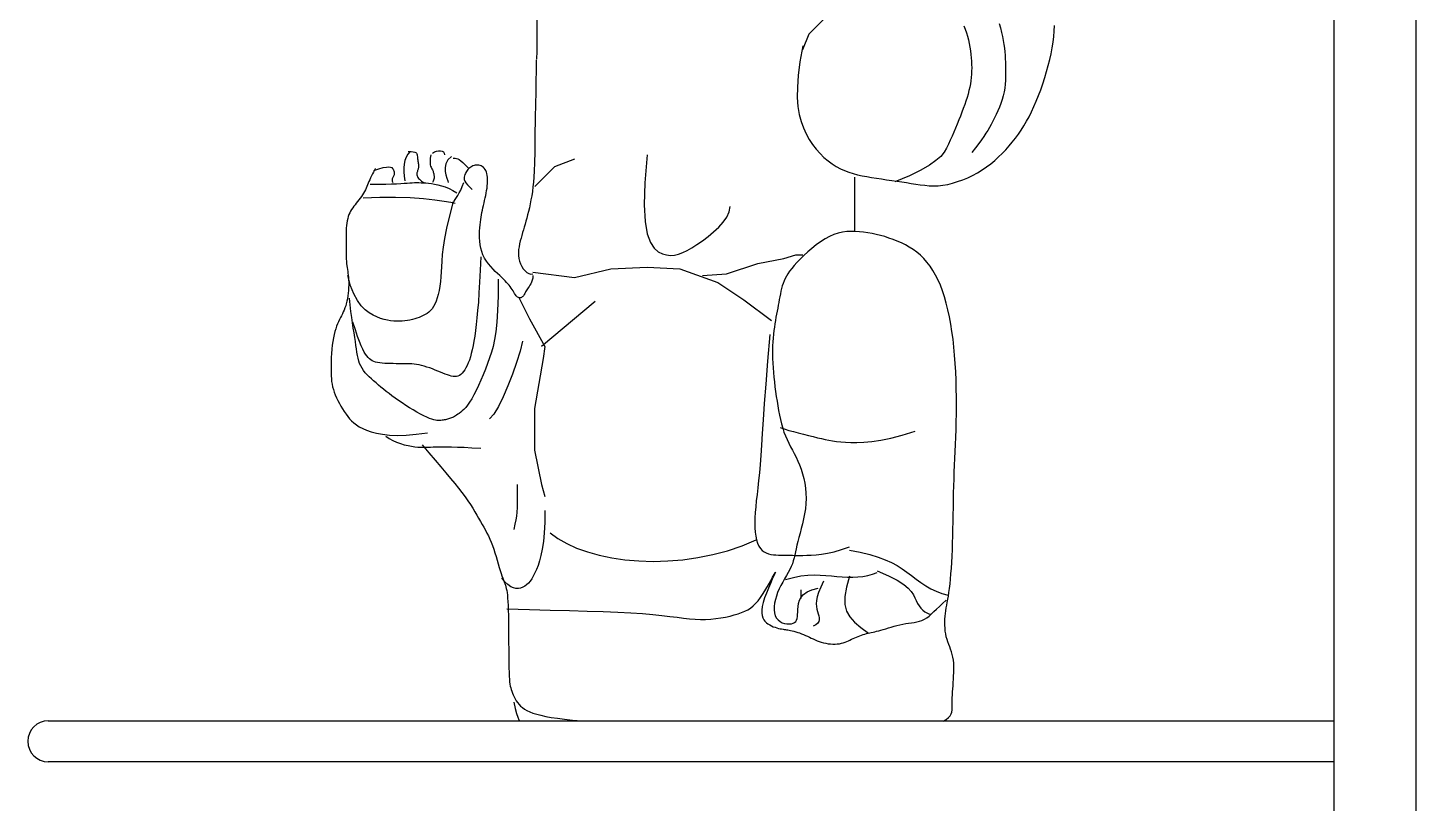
# Model space of a CAD drawing. Extents: x 456 to 4270, y 3221 to 7657.
# Drawn here: x 3522.8 to 3928.8, y 6254.9 to 6481.8 of the extents above; entities that cross this region are included whole.
import ezdxf

# ---------------------------------------------------------------- set-up
doc = ezdxf.new("R2010")
doc.units = 0
doc.header["$LTSCALE"] = 100
doc.header["$MEASUREMENT"] = 0
doc.layers.get('0').update_dxf_attribs({"linetype": 'CONTINUOUS'})
for name, color, linetype in [('3', 3, 'CONTINUOUS'), ('4', 4, 'CONTINUOUS'), ('7', 7, 'CONTINUOUS')]:
    doc.layers.add(name, color=color, linetype=linetype)

# ---------------------------------------------------------------- blocks, each defined once
blk = doc.blocks.new('雕像3')
blk.add_line((-77.42, 0.09), (77.42, -0.09))
at = {"layer": '3'}
for points in [[(97.9, 255.06), (98.36, 253.43), (98.76, 251.82), (99.11, 250.28), (99.39, 248.81), (99.62, 247.4), (99.81, 246.05), (99.95, 244.73), (100.06, 243.44), (100.13, 242.17), (100.19, 240.89), (100.23, 239.6), (100.26, 238.29), (100.27, 236.96), (100.25, 235.6), (100.2, 234.23), (100.09, 232.84), (99.93, 231.45), (99.7, 230.05), (99.39, 228.65), (98.99, 227.24), (98.53, 225.85), (98, 224.47), (97.42, 223.12), (96.82, 221.8), (96.19, 220.53), (95.56, 219.31), (94.93, 218.16), (94.32, 217.06), (93.7, 215.99), (93.04, 214.91), (92.3, 213.78), (91.46, 212.55), (90.47, 211.18), (89.31, 209.63), (87.95, 207.85)], [(84.98, 254.24), (85.51, 253), (85.97, 251.71), (86.36, 250.41), (86.69, 249.08), (86.97, 247.75), (87.21, 246.42), (87.4, 245.09), (87.55, 243.79), (87.67, 242.51), (87.76, 241.26), (87.82, 240.04), (87.85, 238.84), (87.84, 237.66), (87.8, 236.49), (87.71, 235.32), (87.57, 234.14), (87.39, 232.95), (87.15, 231.75), (86.86, 230.53), (86.53, 229.28), (86.15, 228.01), (85.74, 226.72), (85.29, 225.39), (84.8, 224.04), (84.29, 222.65), (83.75, 221.23), (83.19, 219.78), (82.6, 218.31), (81.99, 216.83), (81.36, 215.34), (80.71, 213.85), (80.05, 212.37), (79.37, 210.9), (78.65, 209.45), (77.76, 207.98), (76.53, 206.48), (74.81, 204.9), (72.44, 203.21), (69.26, 201.38), (65.1, 199.38), (59.82, 197.18)], [(36.75, 261.24), (33.94, 256.74), (28.31, 251.12), (26.06, 245.5)], [(-117.43, 208.3), (-118.27, 207.3), (-118.89, 206.18), (-119.31, 204.96), (-119.57, 203.65), (-119.68, 202.24), (-119.66, 200.76), (-119.53, 199.2), (-119.33, 197.57)], [(-118.07, 208.3), (-117.02, 208.28), (-116.24, 208.19), (-115.67, 208.06), (-115.29, 207.87), (-115.05, 207.64), (-114.91, 207.37), (-114.84, 207.07), (-114.8, 206.73), (-114.76, 206.36), (-114.7, 205.97), (-114.65, 205.57), (-114.59, 205.16), (-114.53, 204.76), (-114.47, 204.37), (-114.42, 204.01), (-114.38, 203.67), (-114.34, 203.38), (-114.32, 203.11), (-114.31, 202.87), (-114.31, 202.65), (-114.33, 202.43), (-114.36, 202.22), (-114.41, 202.01), (-114.48, 201.78), (-114.57, 201.53), (-114.67, 201.27), (-114.76, 200.99), (-114.85, 200.69), (-114.91, 200.39), (-114.94, 200.07), (-114.92, 199.74), (-114.85, 199.41), (-114.72, 199.07), (-114.53, 198.74), (-114.29, 198.4), (-113.99, 198.08), (-113.65, 197.76), (-113.26, 197.46), (-112.83, 197.19), (-112.38, 196.94)], [(-109.21, 207.67), (-108.48, 208.09), (-107.72, 208.37), (-106.98, 208.53), (-106.29, 208.54), (-105.69, 208.41), (-105.21, 208.12), (-104.9, 207.66), (-104.79, 207.04)], [(-109.85, 207.04), (-110.03, 205.76), (-110.11, 204.74), (-110.1, 203.94), (-110.03, 203.32), (-109.91, 202.84), (-109.76, 202.47), (-109.59, 202.16), (-109.43, 201.88), (-109.28, 201.6), (-109.15, 201.32), (-109.03, 201.02), (-108.94, 200.73), (-108.86, 200.43), (-108.79, 200.14), (-108.73, 199.85), (-108.69, 199.57), (-108.65, 199.3), (-108.64, 199.02), (-108.64, 198.75), (-108.67, 198.45), (-108.74, 198.13), (-108.85, 197.78), (-109.01, 197.38), (-109.21, 196.94)], [(-102.26, 206.41), (-103.58, 205.15), (-104.32, 203.78), (-104.6, 202.36), (-104.55, 200.96), (-104.29, 199.66), (-103.95, 198.51), (-103.65, 197.58), (-103.52, 196.94)], [(-101.63, 205.78), (-100.99, 205.77), (-100.47, 205.72), (-99.99, 205.58), (-99.49, 205.31), (-98.9, 204.85), (-98.16, 204.18), (-97.19, 203.24), (-95.94, 201.99)], [(-71.84, 195.49), (-64.52, 202.8), (-57.21, 205.61)], [(-30.81, 207.04), (-31.64, 196.84), (-31.83, 188.8), (-31.48, 182.65), (-30.7, 178.12), (-29.57, 174.95), (-28.21, 172.85), (-26.71, 171.57), (-25.17, 170.84), (-23.68, 170.42), (-22.22, 170.27), (-20.76, 170.37), (-19.29, 170.71), (-17.76, 171.28), (-16.15, 172.07), (-14.43, 173.07), (-12.58, 174.26), (-10.57, 175.63), (-8.51, 177.15), (-6.47, 178.81), (-4.58, 180.56), (-2.93, 182.4), (-1.63, 184.28), (-0.77, 186.19), (-0.46, 188.1)], [(-130.71, 201.36), (-128.79, 201.95), (-127.27, 202.34), (-126.09, 202.55), (-125.2, 202.6), (-124.56, 202.52), (-124.11, 202.34), (-123.81, 202.08), (-123.6, 201.78), (-123.44, 201.45), (-123.33, 201.12), (-123.26, 200.77), (-123.22, 200.43), (-123.23, 200.1), (-123.27, 199.77), (-123.34, 199.47), (-123.44, 199.2), (-123.57, 198.96), (-123.71, 198.74), (-123.85, 198.52), (-123.95, 198.29), (-124.02, 198.03), (-124.02, 197.73), (-123.94, 197.37), (-123.76, 196.94)], [(-131.98, 196.31), (-128.91, 196.32), (-126.33, 196.36), (-124.16, 196.41), (-122.35, 196.48), (-120.84, 196.56), (-119.57, 196.64), (-118.49, 196.71), (-117.54, 196.78), (-116.66, 196.83), (-115.83, 196.87), (-115.03, 196.88), (-114.23, 196.88), (-113.42, 196.85), (-112.58, 196.8), (-111.67, 196.73), (-110.69, 196.62), (-109.61, 196.49), (-108.45, 196.3), (-107.22, 196.05), (-105.92, 195.71), (-104.57, 195.27), (-103.19, 194.71), (-101.78, 194.01), (-100.36, 193.15)], [(-101.63, 189.36), (-101.33, 190.05), (-100.95, 190.72), (-100.48, 191.42), (-99.97, 192.2), (-99.42, 193.1), (-98.87, 194.16), (-98.33, 195.42), (-97.83, 196.94)], [(-101.63, 189.99), (-103.07, 184.73), (-104.14, 180.26), (-104.89, 176.48), (-105.37, 173.27), (-105.67, 170.54), (-105.83, 168.19), (-105.92, 166.11), (-106, 164.2), (-106.13, 162.39), (-106.3, 160.65), (-106.53, 158.99), (-106.81, 157.44), (-107.13, 156), (-107.5, 154.67), (-107.92, 153.48), (-108.37, 152.42), (-108.87, 151.5), (-109.4, 150.72), (-109.97, 150.05), (-110.57, 149.48), (-111.21, 149), (-111.88, 148.58), (-112.59, 148.22), (-113.32, 147.89), (-114.09, 147.59), (-114.89, 147.3), (-115.71, 147.04), (-116.56, 146.81), (-117.45, 146.61), (-118.36, 146.44), (-119.31, 146.3), (-120.28, 146.21), (-121.28, 146.15), (-122.32, 146.14), (-123.4, 146.19), (-124.52, 146.32), (-125.69, 146.52), (-126.92, 146.82), (-128.2, 147.22), (-129.55, 147.73), (-130.97, 148.38), (-132.42, 149.23), (-133.88, 150.35), (-135.31, 151.83), (-136.69, 153.74), (-137.99, 156.16), (-139.16, 159.17), (-140.2, 162.84)], [(-134.51, 191.25), (-128.45, 191.56), (-122.69, 191.58), (-117.35, 191.38), (-112.53, 191.02), (-108.37, 190.57), (-104.99, 190.1), (-102.49, 189.67), (-100.99, 189.36)], [(-91.51, 169.78), (-91.75, 164.86), (-91.99, 160.48), (-92.23, 156.59), (-92.47, 153.14), (-92.72, 150.08), (-92.98, 147.36), (-93.24, 144.93), (-93.51, 142.73), (-93.79, 140.73), (-94.09, 138.91), (-94.39, 137.25), (-94.71, 135.73), (-95.04, 134.36), (-95.39, 133.11), (-95.76, 131.98), (-96.15, 130.95), (-96.55, 130), (-96.98, 129.15), (-97.42, 128.4), (-97.89, 127.74), (-98.37, 127.17), (-98.87, 126.71), (-99.4, 126.35), (-99.94, 126.1), (-100.5, 125.96), (-101.09, 125.91), (-101.71, 125.96), (-102.36, 126.08), (-103.06, 126.27), (-103.79, 126.52), (-104.58, 126.82), (-105.42, 127.16), (-106.32, 127.52), (-107.26, 127.91), (-108.24, 128.31), (-109.24, 128.7), (-110.25, 129.07), (-111.26, 129.42), (-112.25, 129.73), (-113.22, 130), (-114.15, 130.21), (-115.05, 130.36), (-115.94, 130.48), (-116.82, 130.55), (-117.7, 130.6), (-118.6, 130.62), (-119.53, 130.63), (-120.49, 130.63), (-121.5, 130.63), (-122.54, 130.63), (-123.6, 130.65), (-124.65, 130.67), (-125.69, 130.71), (-126.69, 130.76), (-127.63, 130.84), (-128.5, 130.95), (-129.29, 131.08), (-130, 131.25), (-130.64, 131.47), (-131.23, 131.73), (-131.77, 132.06), (-132.28, 132.45), (-132.77, 132.92), (-133.24, 133.47), (-133.72, 134.12), (-134.21, 134.91), (-134.73, 135.9), (-135.3, 137.14), (-135.92, 138.7), (-136.62, 140.62), (-137.41, 142.96), (-138.3, 145.79)], [(-10.58, 162.84), (-1.72, 163.47), (9.66, 167.26), (19.14, 169.15), (23.57, 170.41), (26.1, 170.41)], [(-72.54, 164.1), (-57.37, 162.2), (-44.09, 165.36), (-30.81, 165.99), (-18.8, 165.36), (-4.88, 160.31), (4.6, 154), (14.72, 146.42)], [(-85.19, 161.57), (-85.24, 155.3), (-85.41, 150.11), (-85.69, 145.84), (-86.06, 142.34), (-86.51, 139.44), (-87.05, 136.97), (-87.67, 134.79), (-88.35, 132.73), (-89.09, 130.67), (-89.87, 128.59), (-90.69, 126.54), (-91.54, 124.55), (-92.39, 122.65), (-93.24, 120.86), (-94.07, 119.23), (-94.88, 117.79), (-95.65, 116.55), (-96.38, 115.51), (-97.08, 114.64), (-97.73, 113.92), (-98.34, 113.33), (-98.91, 112.85), (-99.45, 112.44), (-99.94, 112.11), (-100.4, 111.81), (-100.82, 111.55), (-101.21, 111.32), (-101.59, 111.12), (-101.95, 110.94), (-102.3, 110.79), (-102.64, 110.65), (-103, 110.53), (-103.36, 110.41), (-103.73, 110.31), (-104.11, 110.22), (-104.5, 110.13), (-104.9, 110.06), (-105.31, 109.99), (-105.73, 109.94), (-106.16, 109.89), (-106.6, 109.86), (-107.07, 109.85), (-107.58, 109.88), (-108.15, 109.96), (-108.79, 110.1), (-109.52, 110.32), (-110.36, 110.64), (-111.32, 111.05), (-112.41, 111.58), (-113.62, 112.21), (-114.9, 112.93), (-116.25, 113.71), (-117.62, 114.54), (-119, 115.4), (-120.35, 116.28), (-121.65, 117.16), (-122.88, 118.02), (-124.03, 118.86), (-125.12, 119.68), (-126.15, 120.49), (-127.14, 121.28), (-128.08, 122.06), (-128.99, 122.82), (-129.87, 123.58), (-130.73, 124.32), (-131.56, 125.07), (-132.35, 125.81), (-133.1, 126.56), (-133.79, 127.33), (-134.42, 128.12), (-134.98, 128.94), (-135.45, 129.79), (-135.85, 130.68), (-136.17, 131.61), (-136.43, 132.61), (-136.65, 133.67), (-136.84, 134.8), (-137.02, 136.02), (-137.2, 137.33), (-137.4, 138.73), (-137.64, 140.25), (-137.9, 141.88), (-138.18, 143.64), (-138.46, 145.54), (-138.76, 147.57), (-139.04, 149.76), (-139.31, 152.11), (-139.56, 154.63)], [(-49.78, 153.36), (-69.38, 136.94)], [(-76.33, 138.84), (-77.24, 135.21), (-78.48, 131.11), (-79.97, 126.79), (-81.63, 122.5), (-83.38, 118.47), (-85.14, 114.95), (-86.82, 112.19), (-88.35, 110.42)], [(14.08, 141.37), (13.23, 131.51), (12.56, 123.13), (12.04, 116.04), (11.63, 110.08), (11.31, 105.05), (11.04, 100.78), (10.8, 97.09), (10.55, 93.79), (10.28, 90.74), (9.99, 87.89), (9.69, 85.23), (9.4, 82.74), (9.13, 80.41), (8.9, 78.22), (8.72, 76.16), (8.6, 74.21), (8.57, 72.37), (8.61, 70.64), (8.73, 69.02), (8.93, 67.53), (9.22, 66.18), (9.6, 64.98), (10.06, 63.93), (10.61, 63.06), (11.24, 62.35), (11.96, 61.81), (12.74, 61.39), (13.57, 61.1), (14.45, 60.89), (15.36, 60.76), (16.3, 60.69), (17.25, 60.64), (18.2, 60.6), (19.16, 60.58), (20.16, 60.56), (21.2, 60.55), (22.3, 60.54), (23.47, 60.53), (24.73, 60.53), (26.1, 60.53), (27.58, 60.54), (29.21, 60.58), (31, 60.7), (32.97, 60.93), (35.16, 61.3), (37.57, 61.86), (40.23, 62.65), (43.17, 63.69)], [(17.88, 107.26), (18.58, 106.99), (19.67, 106.63), (21.07, 106.23), (22.7, 105.78), (24.48, 105.32), (26.33, 104.84), (28.16, 104.38), (29.89, 103.95), (31.47, 103.56), (32.92, 103.21), (34.3, 102.9), (35.64, 102.63), (37.01, 102.39), (38.45, 102.19), (40.01, 102.03), (41.75, 101.9), (43.7, 101.8), (45.92, 101.78), (48.45, 101.89), (51.33, 102.17), (54.6, 102.68), (58.31, 103.45), (62.49, 104.54), (67.2, 106)], [(-126.29, 104.11), (-125.05, 103.23), (-123.72, 102.49), (-122.34, 101.88), (-120.93, 101.38), (-119.52, 100.98), (-118.15, 100.66), (-116.85, 100.43), (-115.64, 100.26), (-114.56, 100.15), (-113.57, 100.09), (-112.65, 100.06), (-111.76, 100.06), (-110.89, 100.09), (-109.99, 100.12), (-109.04, 100.17), (-108, 100.21), (-106.85, 100.25), (-105.54, 100.26), (-104.01, 100.26), (-102.23, 100.22), (-100.13, 100.16), (-97.68, 100.05), (-94.82, 99.89), (-91.51, 99.69)], [(-78.23, 86.42), (-78.23, 82.87), (-78.25, 80.13), (-78.3, 78.01), (-78.39, 76.32), (-78.54, 74.87), (-78.77, 73.46), (-79.08, 71.9), (-79.5, 70)], [(-68.12, 76.99), (-68.19, 72.58), (-68.39, 68.79), (-68.7, 65.55), (-69.1, 62.8), (-69.57, 60.47), (-70.09, 58.5), (-70.65, 56.81), (-71.23, 55.36), (-71.8, 54.08), (-72.37, 52.95), (-72.95, 51.97), (-73.55, 51.12), (-74.17, 50.39), (-74.82, 49.79), (-75.5, 49.29), (-76.23, 48.89), (-77.01, 48.58), (-77.83, 48.41), (-78.71, 48.4), (-79.64, 48.61), (-80.63, 49.07), (-81.67, 49.82), (-82.77, 50.9), (-83.92, 52.36)], [(-66.22, 68.74), (-63.39, 66.7), (-60.15, 64.85), (-56.53, 63.21), (-52.56, 61.78), (-48.28, 60.57), (-43.7, 59.62), (-38.87, 58.91), (-33.81, 58.48), (-28.57, 58.33), (-23.18, 58.47), (-17.72, 58.92), (-12.22, 59.68), (-6.74, 60.78), (-1.34, 62.23), (3.94, 64.04), (9.03, 66.22)], [(43.17, 62.43), (47.15, 61.67), (50.61, 60.84), (53.62, 59.92), (56.23, 58.93), (58.53, 57.88), (60.58, 56.77), (62.44, 55.6), (64.19, 54.37), (65.9, 53.12), (67.59, 51.85), (69.29, 50.6), (71.05, 49.42), (72.89, 48.34), (74.84, 47.38), (76.94, 46.59), (79.21, 46.01)], [(-82.03, 40.96), (-73.8, 40.73), (-66.18, 40.53), (-59.15, 40.34), (-52.71, 40.15), (-46.83, 39.95), (-41.5, 39.73), (-36.71, 39.49), (-32.44, 39.22), (-28.68, 38.9), (-25.35, 38.56), (-22.42, 38.22), (-19.8, 37.88), (-17.45, 37.58), (-15.29, 37.33), (-13.26, 37.15), (-11.31, 37.06), (-9.38, 37.07), (-7.48, 37.18), (-5.62, 37.38), (-3.82, 37.64), (-2.09, 37.96), (-0.45, 38.33), (1.08, 38.74), (2.49, 39.17), (3.77, 39.61), (4.93, 40.09), (6, 40.63), (7, 41.26), (7.94, 42), (8.86, 42.88), (9.78, 43.93), (10.71, 45.17), (11.67, 46.6), (12.63, 48.15), (13.55, 49.72), (14.39, 51.2), (15.1, 52.51), (15.65, 53.53), (15.99, 54.17), (16.09, 54.32), (15.91, 53.93), (15.51, 53.05), (14.95, 51.8), (14.27, 50.26), (13.54, 48.53), (12.83, 46.73), (12.18, 44.94), (11.66, 43.27), (11.32, 41.8), (11.15, 40.52), (11.13, 39.42), (11.25, 38.48), (11.5, 37.68), (11.85, 37), (12.3, 36.41), (12.82, 35.9), (13.4, 35.46), (14.03, 35.07), (14.68, 34.73), (15.35, 34.44), (16.02, 34.2), (16.67, 33.99), (17.3, 33.83), (17.88, 33.69), (18.4, 33.59), (18.89, 33.51), (19.34, 33.44), (19.78, 33.38), (20.21, 33.32), (20.66, 33.25), (21.15, 33.17), (21.67, 33.06), (22.25, 32.93), (22.88, 32.77), (23.55, 32.58), (24.25, 32.36), (24.97, 32.13), (25.7, 31.86), (26.43, 31.58), (27.15, 31.27), (27.86, 30.95), (28.55, 30.61), (29.23, 30.27), (29.92, 29.93), (30.62, 29.6), (31.33, 29.29), (32.07, 29), (32.84, 28.75), (33.65, 28.53), (34.49, 28.35), (35.34, 28.22), (36.2, 28.13), (37.06, 28.08), (37.9, 28.08), (38.71, 28.13), (39.48, 28.22), (40.21, 28.36), (40.9, 28.55), (41.55, 28.76), (42.17, 29.01), (42.77, 29.27), (43.36, 29.55), (43.95, 29.83), (44.54, 30.11), (45.14, 30.39), (45.74, 30.65), (46.35, 30.89), (46.96, 31.13), (47.58, 31.35), (48.19, 31.55), (48.79, 31.74), (49.39, 31.9), (49.98, 32.05), (50.57, 32.19), (51.17, 32.32), (51.79, 32.46), (52.43, 32.6), (53.12, 32.76), (53.86, 32.95), (54.66, 33.17), (55.52, 33.42), (56.44, 33.7), (57.41, 34), (58.43, 34.31), (59.47, 34.61), (60.53, 34.9), (61.6, 35.16), (62.67, 35.38), (63.73, 35.55), (64.78, 35.7), (65.81, 35.84), (66.82, 36), (67.8, 36.18), (68.76, 36.43), (69.68, 36.75), (70.57, 37.17), (71.42, 37.7), (72.27, 38.34), (73.12, 39.09), (74.02, 39.93), (74.99, 40.86), (76.05, 41.87), (77.24, 42.96), (78.58, 44.11)], [(19.78, 51.69), (22.73, 52.48), (25.45, 53), (27.96, 53.28), (30.31, 53.37), (32.51, 53.32), (34.6, 53.18), (36.62, 52.99), (38.59, 52.8), (40.53, 52.64), (42.46, 52.55), (44.36, 52.54), (46.23, 52.62), (48.07, 52.81), (49.86, 53.13), (51.6, 53.59), (53.29, 54.22)], [(33.69, 51.06), (32.66, 48.86), (31.92, 46.98), (31.43, 45.37), (31.16, 43.99), (31.06, 42.81), (31.11, 41.78), (31.26, 40.86), (31.47, 40.01), (31.72, 39.19), (31.94, 38.41), (32.08, 37.67), (32.11, 36.97), (31.95, 36.31), (31.56, 35.7), (30.89, 35.14), (29.89, 34.64)], [(43.17, 52.95), (42.04, 48.85), (41.5, 45.44), (41.54, 42.59), (42.14, 40.17), (43.31, 38.04), (45.04, 36.08), (47.31, 34.15), (50.13, 32.11)], [(53.29, 54.85), (57.48, 53.04), (60.67, 51.39), (63.01, 49.89), (64.67, 48.51), (65.79, 47.25), (66.54, 46.08), (67.06, 44.99), (67.51, 43.96), (68.03, 42.97), (68.62, 42.06), (69.27, 41.23), (69.96, 40.5), (70.69, 39.9), (71.43, 39.45), (72.17, 39.16), (72.89, 39.06)], [(25.47, 44.74), (25.47, 47.9)]]:
    blk.add_lwpolyline(points, dxfattribs=at)
at = {"layer": '7'}
for points in [[(26.1, 246.86), (25.1, 241.11), (24.46, 236.09), (24.14, 231.74), (24.11, 227.96), (24.36, 224.67), (24.83, 221.78), (25.51, 219.21), (26.36, 216.87), (27.36, 214.69), (28.48, 212.67), (29.71, 210.79), (31.03, 209.07), (32.42, 207.49), (33.87, 206.08), (35.35, 204.82), (36.85, 203.71), (38.35, 202.76), (39.86, 201.95), (41.38, 201.27), (42.93, 200.69), (44.51, 200.19), (46.12, 199.77), (47.78, 199.41), (49.49, 199.08), (51.26, 198.77), (53.07, 198.48), (54.91, 198.21), (56.76, 197.94), (58.62, 197.67), (60.46, 197.41), (62.27, 197.14), (64.04, 196.87), (65.75, 196.59), (67.41, 196.32), (69.05, 196.08), (70.67, 195.88), (72.3, 195.75), (73.93, 195.7), (75.6, 195.75), (77.31, 195.92), (79.08, 196.23), (80.89, 196.66), (82.72, 197.22), (84.56, 197.88), (86.39, 198.65), (88.19, 199.52), (89.95, 200.47), (91.65, 201.5), (93.27, 202.6), (94.81, 203.76), (96.29, 204.98), (97.69, 206.25), (99.03, 207.56), (100.32, 208.92), (101.54, 210.3), (102.71, 211.71), (103.83, 213.14), (104.91, 214.61), (105.94, 216.11), (106.94, 217.67), (107.9, 219.29), (108.83, 220.99), (109.73, 222.77), (110.61, 224.66), (111.47, 226.64), (112.31, 228.71), (113.11, 230.86), (113.87, 233.05), (114.59, 235.27), (115.25, 237.49), (115.86, 239.71), (116.41, 241.9), (116.89, 244.03), (117.3, 246.13), (117.62, 248.2), (117.86, 250.26), (118.02, 252.31), (118.08, 254.36)], [(-71.99, 265.59), (-71.68, 263.99), (-71.45, 262.57), (-71.3, 261.28), (-71.2, 260.06), (-71.15, 258.85), (-71.13, 257.59), (-71.13, 256.22), (-71.13, 254.7), (-71.13, 252.98), (-71.12, 251.13), (-71.11, 249.23), (-71.11, 247.37), (-71.11, 245.63), (-71.13, 244.1), (-71.17, 242.86), (-71.23, 242)], [(-71.28, 241.81), (-71.49, 230.11), (-71.65, 220.82), (-71.78, 213.61), (-71.88, 208.15), (-71.98, 204.1), (-72.08, 201.12), (-72.19, 198.87), (-72.33, 197.03), (-72.51, 195.3), (-72.72, 193.64), (-72.96, 192.05), (-73.23, 190.52), (-73.51, 189.06), (-73.81, 187.67), (-74.12, 186.34), (-74.44, 185.08), (-74.76, 183.89), (-75.07, 182.76), (-75.38, 181.67), (-75.69, 180.62), (-75.99, 179.6), (-76.29, 178.58), (-76.58, 177.57), (-76.86, 176.56), (-77.13, 175.52), (-77.38, 174.47), (-77.58, 173.41), (-77.73, 172.35), (-77.8, 171.28), (-77.79, 170.22), (-77.68, 169.17), (-77.44, 168.14), (-77.08, 167.13), (-76.61, 166.17), (-76.05, 165.3), (-75.41, 164.56), (-74.72, 163.97), (-74, 163.58), (-73.27, 163.41), (-72.54, 163.51)], [(-72.54, 162.84), (-72.6, 161.95), (-72.75, 161.16), (-72.98, 160.47), (-73.27, 159.86), (-73.59, 159.32), (-73.92, 158.84), (-74.25, 158.4), (-74.54, 157.99), (-74.8, 157.61), (-75.01, 157.24), (-75.2, 156.9), (-75.36, 156.57), (-75.51, 156.27), (-75.67, 155.98), (-75.83, 155.72), (-76.02, 155.47), (-76.23, 155.24), (-76.47, 155.05), (-76.72, 154.89), (-76.99, 154.77), (-77.27, 154.71), (-77.56, 154.71), (-77.85, 154.79), (-78.13, 154.94), (-78.4, 155.18), (-78.67, 155.5), (-78.93, 155.88), (-79.21, 156.31), (-79.49, 156.78), (-79.79, 157.28), (-80.1, 157.79), (-80.44, 158.31), (-80.82, 158.82), (-81.22, 159.33), (-81.67, 159.84), (-82.16, 160.38), (-82.7, 160.93), (-83.29, 161.52), (-83.94, 162.15), (-84.66, 162.84), (-85.44, 163.58), (-86.27, 164.38), (-87.11, 165.23), (-87.95, 166.15), (-88.76, 167.13), (-89.52, 168.16), (-90.2, 169.26), (-90.77, 170.41), (-91.22, 171.63), (-91.56, 172.88), (-91.8, 174.16), (-91.94, 175.44), (-92.02, 176.72), (-92.03, 177.96), (-92, 179.17), (-91.93, 180.31), (-91.84, 181.38), (-91.74, 182.38), (-91.61, 183.32), (-91.47, 184.23), (-91.31, 185.1), (-91.15, 185.96), (-90.96, 186.82), (-90.77, 187.68), (-90.57, 188.55), (-90.36, 189.45), (-90.16, 190.35), (-89.96, 191.25), (-89.76, 192.16), (-89.59, 193.06), (-89.43, 193.96), (-89.3, 194.83), (-89.19, 195.69), (-89.12, 196.52), (-89.09, 197.33), (-89.09, 198.1), (-89.13, 198.82), (-89.21, 199.51), (-89.33, 200.15), (-89.51, 200.73), (-89.73, 201.25), (-89.99, 201.71), (-90.3, 202.12), (-90.64, 202.46), (-91.01, 202.75), (-91.4, 202.98), (-91.82, 203.14), (-92.25, 203.25), (-92.69, 203.3), (-93.13, 203.3), (-93.57, 203.24), (-94.01, 203.13), (-94.44, 202.98), (-94.86, 202.79), (-95.25, 202.57), (-95.62, 202.31), (-95.96, 202.01), (-96.27, 201.7), (-96.55, 201.35), (-96.81, 200.99), (-97.03, 200.61), (-97.22, 200.2), (-97.38, 199.79), (-97.52, 199.36), (-97.61, 198.92), (-97.65, 198.45), (-97.59, 197.95), (-97.4, 197.4), (-97.04, 196.78), (-96.49, 196.09), (-95.71, 195.3), (-94.67, 194.41)], [(-130.08, 201.99), (-130.14, 201.89), (-130.29, 201.62), (-130.52, 201.19), (-130.82, 200.65), (-131.15, 200.03), (-131.5, 199.35), (-131.86, 198.64), (-132.19, 197.94), (-132.49, 197.26), (-132.76, 196.62), (-133.01, 196), (-133.26, 195.39), (-133.51, 194.8), (-133.77, 194.22), (-134.07, 193.63), (-134.4, 193.04), (-134.78, 192.45), (-135.2, 191.84), (-135.65, 191.23), (-136.11, 190.62), (-136.59, 190.01), (-137.07, 189.4), (-137.54, 188.8), (-137.98, 188.2), (-138.4, 187.61), (-138.79, 187.02), (-139.15, 186.43), (-139.47, 185.81), (-139.76, 185.16), (-140.01, 184.47), (-140.23, 183.74), (-140.41, 182.94), (-140.55, 182.08), (-140.65, 181.16), (-140.73, 180.19), (-140.78, 179.18), (-140.81, 178.14), (-140.82, 177.08), (-140.83, 176.01), (-140.83, 174.94), (-140.83, 173.88), (-140.83, 172.84), (-140.82, 171.82), (-140.8, 170.82), (-140.78, 169.86), (-140.74, 168.95), (-140.69, 168.07), (-140.62, 167.26), (-140.53, 166.49), (-140.43, 165.77), (-140.32, 165.08), (-140.21, 164.39), (-140.11, 163.69), (-140.01, 162.96), (-139.93, 162.19), (-139.88, 161.36), (-139.86, 160.46), (-139.86, 159.49), (-139.9, 158.49), (-139.96, 157.46), (-140.05, 156.42), (-140.18, 155.4), (-140.33, 154.41), (-140.51, 153.47), (-140.73, 152.59), (-140.96, 151.78), (-141.23, 151.01), (-141.51, 150.27), (-141.82, 149.56), (-142.14, 148.87), (-142.48, 148.17), (-142.83, 147.47), (-143.19, 146.75), (-143.55, 145.99), (-143.92, 145.19), (-144.27, 144.34), (-144.61, 143.41), (-144.92, 142.41), (-145.21, 141.31), (-145.47, 140.1), (-145.68, 138.78), (-145.86, 137.38), (-146.01, 135.91), (-146.13, 134.41), (-146.21, 132.9), (-146.27, 131.41), (-146.3, 129.98), (-146.31, 128.63), (-146.3, 127.38), (-146.26, 126.22), (-146.19, 125.13), (-146.09, 124.1), (-145.93, 123.11), (-145.73, 122.15), (-145.47, 121.18), (-145.15, 120.21), (-144.76, 119.21), (-144.31, 118.19), (-143.81, 117.16), (-143.27, 116.13), (-142.69, 115.11), (-142.08, 114.11), (-141.46, 113.14), (-140.83, 112.21), (-140.19, 111.33), (-139.53, 110.49), (-138.8, 109.7), (-137.99, 108.95), (-137.06, 108.24), (-135.99, 107.56), (-134.74, 106.92), (-133.29, 106.32), (-131.61, 105.74), (-129.67, 105.24), (-127.45, 104.82), (-124.91, 104.54), (-122.03, 104.42), (-118.79, 104.5), (-115.16, 104.8), (-111.11, 105.37)], [(45.07, 198.83), (45.07, 179.26)], [(77.42, -0.09), (78.56, 0.54), (79.4, 1.18), (79.98, 1.84), (80.36, 2.51), (80.57, 3.22), (80.67, 3.96), (80.69, 4.75), (80.69, 5.59), (80.7, 6.49), (80.72, 7.44), (80.77, 8.44), (80.82, 9.49), (80.88, 10.57), (80.95, 11.69), (81.03, 12.84), (81.11, 14.01), (81.19, 15.2), (81.26, 16.41), (81.31, 17.61), (81.33, 18.8), (81.32, 19.97), (81.27, 21.12), (81.17, 22.22), (81, 23.27), (80.77, 24.27), (80.49, 25.23), (80.17, 26.15), (79.83, 27.05), (79.49, 27.95), (79.15, 28.85), (78.84, 29.78), (78.58, 30.75), (78.37, 31.76), (78.22, 32.8), (78.12, 33.88), (78.07, 34.97), (78.06, 36.07), (78.09, 37.15), (78.16, 38.23), (78.26, 39.27), (78.4, 40.28), (78.55, 41.28), (78.73, 42.29), (78.92, 43.34), (79.12, 44.45), (79.33, 45.65), (79.54, 46.97), (79.74, 48.43), (79.93, 50.05), (80.11, 51.83), (80.28, 53.75), (80.44, 55.8), (80.58, 57.96), (80.7, 60.24), (80.81, 62.61), (80.9, 65.06), (80.97, 67.58), (81.02, 70.15), (81.07, 72.76), (81.11, 75.4), (81.15, 78.05), (81.19, 80.69), (81.25, 83.31), (81.32, 85.9), (81.41, 88.44), (81.51, 90.96), (81.62, 93.46), (81.74, 95.98), (81.86, 98.52), (81.97, 101.11), (82.07, 103.78), (82.16, 106.53), (82.23, 109.38), (82.28, 112.32), (82.29, 115.33), (82.28, 118.39), (82.23, 121.48), (82.15, 124.58), (82.02, 127.67), (81.85, 130.73), (81.62, 133.75), (81.35, 136.7), (81.03, 139.59), (80.65, 142.4), (80.22, 145.13), (79.73, 147.77), (79.18, 150.31), (78.58, 152.73), (77.92, 155.04), (77.19, 157.23), (76.41, 159.3), (75.56, 161.24), (74.65, 163.07), (73.67, 164.77), (72.63, 166.34), (71.52, 167.78), (70.34, 169.1), (69.1, 170.3), (67.8, 171.39), (66.45, 172.37), (65.05, 173.27), (63.62, 174.07), (62.16, 174.8), (60.66, 175.47), (59.15, 176.07), (57.63, 176.61), (56.09, 177.1), (54.54, 177.53), (52.99, 177.91), (51.43, 178.23), (49.88, 178.51), (48.33, 178.73), (46.8, 178.9), (45.27, 179), (43.73, 179.02), (42.2, 178.93), (40.65, 178.71), (39.09, 178.36), (37.51, 177.84), (35.9, 177.15), (34.27, 176.27), (32.63, 175.23), (31.01, 174.06), (29.43, 172.81), (27.92, 171.51), (26.49, 170.19), (25.17, 168.91), (23.99, 167.68), (22.96, 166.54), (22.07, 165.49), (21.32, 164.5), (20.67, 163.56), (20.13, 162.66), (19.66, 161.77), (19.27, 160.89), (18.93, 159.99), (18.63, 159.07), (18.37, 158.12), (18.13, 157.15), (17.92, 156.15), (17.72, 155.14), (17.52, 154.1), (17.33, 153.06), (17.14, 152), (16.94, 150.92), (16.73, 149.84), (16.52, 148.73), (16.31, 147.6), (16.11, 146.44), (15.91, 145.25), (15.73, 144.01), (15.56, 142.73), (15.41, 141.41), (15.29, 140.03), (15.19, 138.61), (15.11, 137.14), (15.07, 135.63), (15.06, 134.07), (15.08, 132.48), (15.14, 130.84), (15.24, 129.16), (15.37, 127.46), (15.54, 125.72), (15.73, 123.97), (15.95, 122.21), (16.19, 120.45), (16.45, 118.69), (16.72, 116.95), (17, 115.22), (17.3, 113.52), (17.62, 111.85), (17.97, 110.22), (18.35, 108.64), (18.78, 107.1), (19.25, 105.63), (19.78, 104.21), (20.36, 102.86), (20.98, 101.56), (21.64, 100.28), (22.32, 99.01), (23, 97.73), (23.67, 96.41), (24.32, 95.03), (24.94, 93.58), (25.51, 92.03), (26.01, 90.4), (26.45, 88.69), (26.81, 86.92), (27.08, 85.11), (27.25, 83.25), (27.31, 81.37), (27.26, 79.48), (27.08, 77.59), (26.8, 75.71), (26.44, 73.86), (26.02, 72.06), (25.57, 70.31), (25.12, 68.64), (24.69, 67.06), (24.31, 65.58), (23.98, 64.22), (23.71, 62.95), (23.46, 61.77), (23.21, 60.65), (22.96, 59.57), (22.66, 58.52), (22.31, 57.48), (21.88, 56.43), (21.36, 55.35), (20.77, 54.24), (20.12, 53.1), (19.45, 51.93), (18.77, 50.73), (18.1, 49.5), (17.48, 48.24), (16.93, 46.95), (16.46, 45.64), (16.09, 44.32), (15.83, 43.02), (15.69, 41.76), (15.68, 40.56), (15.8, 39.45), (16.08, 38.45), (16.51, 37.59), (17.1, 36.88), (17.82, 36.31), (18.63, 35.9), (19.49, 35.61), (20.35, 35.46), (21.19, 35.43), (21.96, 35.51), (22.62, 35.69), (23.14, 35.98), (23.54, 36.36), (23.82, 36.85), (24.02, 37.43), (24.16, 38.11), (24.24, 38.89), (24.3, 39.77), (24.36, 40.74), (24.44, 41.81), (24.61, 42.94), (24.95, 44.08), (25.53, 45.19), (26.42, 46.24), (27.72, 47.17), (29.48, 47.95), (31.79, 48.53)], [(-77.6, 154.63), (-73.81, 147.05), (-68.11, 136.94), (-68.75, 132.52), (-71.91, 114.21), (-71.91, 99.05), (-69.38, 86.42), (-68.11, 82)], [(-113.01, 100.95), (-110.52, 98.01), (-108.25, 95.35), (-106.18, 92.92), (-104.31, 90.71), (-102.62, 88.69), (-101.09, 86.83), (-99.71, 85.1), (-98.47, 83.48), (-97.34, 81.94), (-96.31, 80.47), (-95.39, 79.07), (-94.54, 77.74), (-93.76, 76.47), (-93.04, 75.25), (-92.36, 74.08), (-91.72, 72.95), (-91.1, 71.86), (-90.5, 70.8), (-89.91, 69.75), (-89.35, 68.69), (-88.81, 67.61), (-88.28, 66.5), (-87.78, 65.34), (-87.29, 64.11), (-86.83, 62.81), (-86.39, 61.46), (-85.96, 60.09), (-85.56, 58.73), (-85.17, 57.4), (-84.8, 56.13), (-84.46, 54.96), (-84.13, 53.9), (-83.83, 52.98), (-83.54, 52.19), (-83.27, 51.48), (-83.03, 50.85), (-82.8, 50.25), (-82.59, 49.67), (-82.4, 49.07), (-82.24, 48.43), (-82.09, 47.72), (-81.96, 46.91), (-81.85, 45.98), (-81.75, 44.9), (-81.67, 43.64), (-81.6, 42.18), (-81.54, 40.49), (-81.5, 38.53), (-81.46, 36.31), (-81.44, 33.88), (-81.41, 31.33), (-81.39, 28.72), (-81.37, 26.14), (-81.35, 23.67), (-81.32, 21.39), (-81.29, 19.38), (-81.24, 17.69), (-81.19, 16.3), (-81.11, 15.15), (-81.02, 14.21), (-80.92, 13.42), (-80.78, 12.73), (-80.63, 12.1), (-80.44, 11.48), (-80.23, 10.84), (-79.99, 10.16), (-79.7, 9.46), (-79.38, 8.75), (-79.01, 8.04), (-78.59, 7.34), (-78.12, 6.66), (-77.6, 6.01), (-77.01, 5.4), (-76.35, 4.82), (-75.58, 4.28), (-74.7, 3.78), (-73.68, 3.3), (-72.5, 2.84), (-71.14, 2.42), (-69.59, 2.01), (-67.82, 1.63), (-65.8, 1.26), (-63.52, 0.91), (-60.95, 0.57), (-58.06, 0.23), (-56.4, 0.07)], [(-79.5, 6.85), (-79.02, 4.53), (-78.55, 2.73), (-78.09, 1.39), (-77.64, 0.42), (-77.42, 0.09)]]:
    blk.add_lwpolyline(points, dxfattribs=at)

msp = doc.modelspace()

# ---------------------------------------------------------------- linework, layer by layer
at = {"layer": '4'}
for p, q in [((3928.84, 4402.98), (3928.84, 7102.98)), ((3904.84, 6266.98), (3904.84, 6678.98)), ((3528.84, 6278.98), (3904.84, 6278.98)), ((3904.84, 6266.98), (3528.84, 6266.98)), ((3904.84, 5152.98), (3904.84, 6266.98))]:
    msp.add_line(p, q, dxfattribs=at)
msp.add_arc((3528.84, 6272.98), 6, 90, 270, dxfattribs=at)

# ---------------------------------------------------------------- block references
at = {"layer": '7', "xscale": 0.8, "yscale": 0.8, "zscale": 0.8}
msp.add_blockref('雕像3', (3728.57, 6278.98), dxfattribs=at)

doc.saveas('drawing.dxf')
